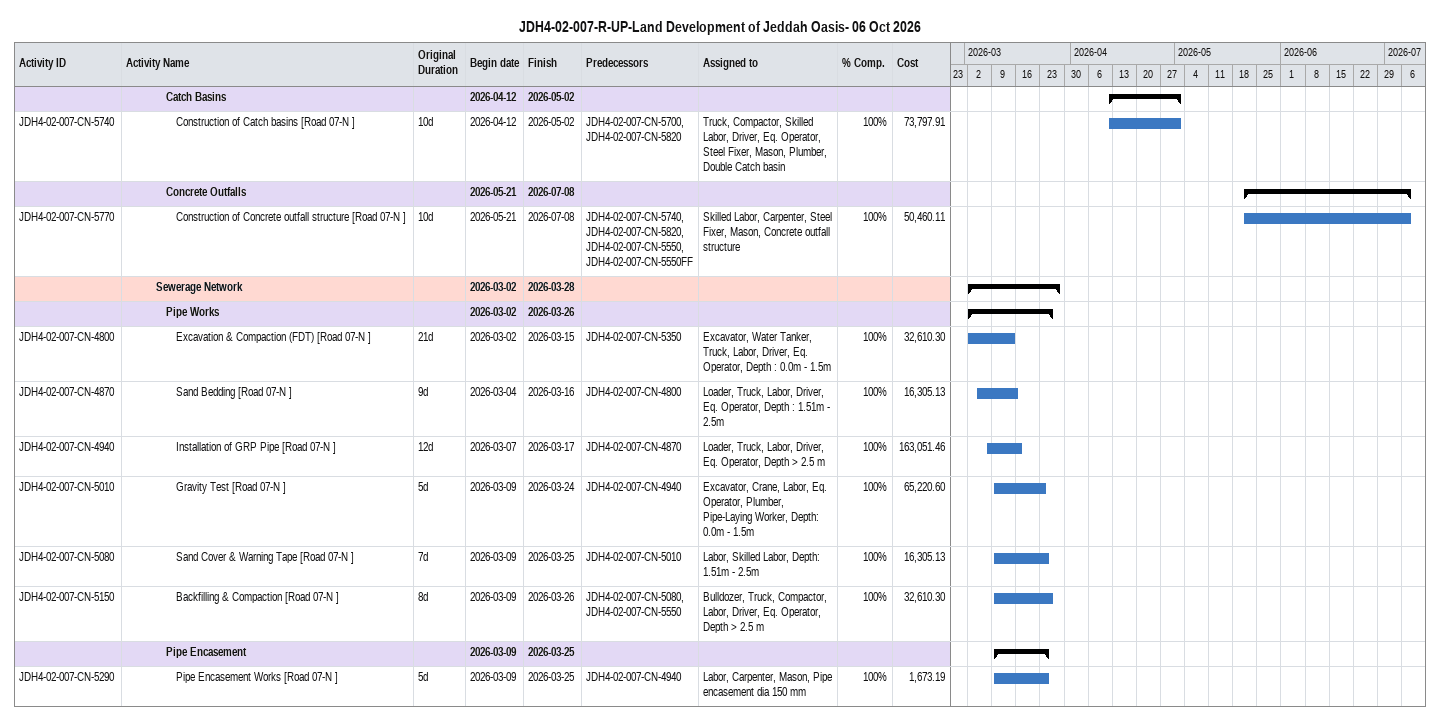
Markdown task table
JDH4-02-007-R-UP-Land Development of Jeddah Oasis- 06 Oct 2026

| ID | Level | Task | Original duration | Start | Finish | Predecessors | Resources | % complete | Cost |
|---|---|---|---|---|---|---|---|---|---|
|  | 5 | **Catch Basins** |  | 2026-04-12 | 2026-05-02 |  |  |  |  |
| JDH4-02-007-CN-5740 | 6 | Construction of Catch basins [Road 07-N ] | 10d | 2026-04-12 | 2026-05-02 | JDH4-02-007-CN-5700, JDH4-02-007-CN-5820 | Truck, Compactor, Skilled Labor, Driver, Eq. Operator, Steel Fixer, Mason, Plumber, Double Catch basin | 100 | 73797.91 |
|  | 5 | **Concrete Outfalls** |  | 2026-05-21 | 2026-07-08 |  |  |  |  |
| JDH4-02-007-CN-5770 | 6 | Construction of Concrete outfall structure [Road 07-N ] | 10d | 2026-05-21 | 2026-07-08 | JDH4-02-007-CN-5740, JDH4-02-007-CN-5820, JDH4-02-007-CN-5550, JDH4-02-007-CN-5550FF | Skilled Labor, Carpenter, Steel Fixer, Mason, Concrete outfall structure | 100 | 50460.11 |
|  | 4 | **Sewerage Network** |  | 2026-03-02 | 2026-03-28 |  |  |  |  |
|  | 5 | **Pipe Works** |  | 2026-03-02 | 2026-03-26 |  |  |  |  |
| JDH4-02-007-CN-4800 | 6 | Excavation & Compaction (FDT) [Road 07-N ] | 21d | 2026-03-02 | 2026-03-15 | JDH4-02-007-CN-5350 | Excavator, Water Tanker, Truck, Labor, Driver, Eq. Operator, Depth : 0.0m - 1.5m | 100 | 32610.30 |
| JDH4-02-007-CN-4870 | 6 | Sand Bedding [Road 07-N ] | 9d | 2026-03-04 | 2026-03-16 | JDH4-02-007-CN-4800 | Loader, Truck, Labor, Driver, Eq. Operator, Depth : 1.51m - 2.5m | 100 | 16305.13 |
| JDH4-02-007-CN-4940 | 6 | Installation of GRP Pipe [Road 07-N ] | 12d | 2026-03-07 | 2026-03-17 | JDH4-02-007-CN-4870 | Loader, Truck, Labor, Driver, Eq. Operator, Depth > 2.5 m | 100 | 163051.46 |
| JDH4-02-007-CN-5010 | 6 | Gravity Test [Road 07-N ] | 5d | 2026-03-09 | 2026-03-24 | JDH4-02-007-CN-4940 | Excavator, Crane, Labor, Eq. Operator, Plumber, Pipe-Laying Worker, Depth: 0.0m - 1.5m | 100 | 65220.60 |
| JDH4-02-007-CN-5080 | 6 | Sand Cover & Warning Tape [Road 07-N ] | 7d | 2026-03-09 | 2026-03-25 | JDH4-02-007-CN-5010 | Labor, Skilled Labor, Depth: 1.51m - 2.5m | 100 | 16305.13 |
| JDH4-02-007-CN-5150 | 6 | Backfilling & Compaction [Road 07-N ] | 8d | 2026-03-09 | 2026-03-26 | JDH4-02-007-CN-5080, JDH4-02-007-CN-5550 | Bulldozer, Truck, Compactor, Labor, Driver, Eq. Operator, Depth > 2.5 m | 100 | 32610.30 |
|  | 5 | **Pipe Encasement** |  | 2026-03-09 | 2026-03-25 |  |  |  |  |
| JDH4-02-007-CN-5290 | 6 | Pipe Encasement Works [Road 07-N ] | 5d | 2026-03-09 | 2026-03-25 | JDH4-02-007-CN-4940 | Labor, Carpenter, Mason, Pipe encasement dia 150 mm | 100 | 1673.19 |
